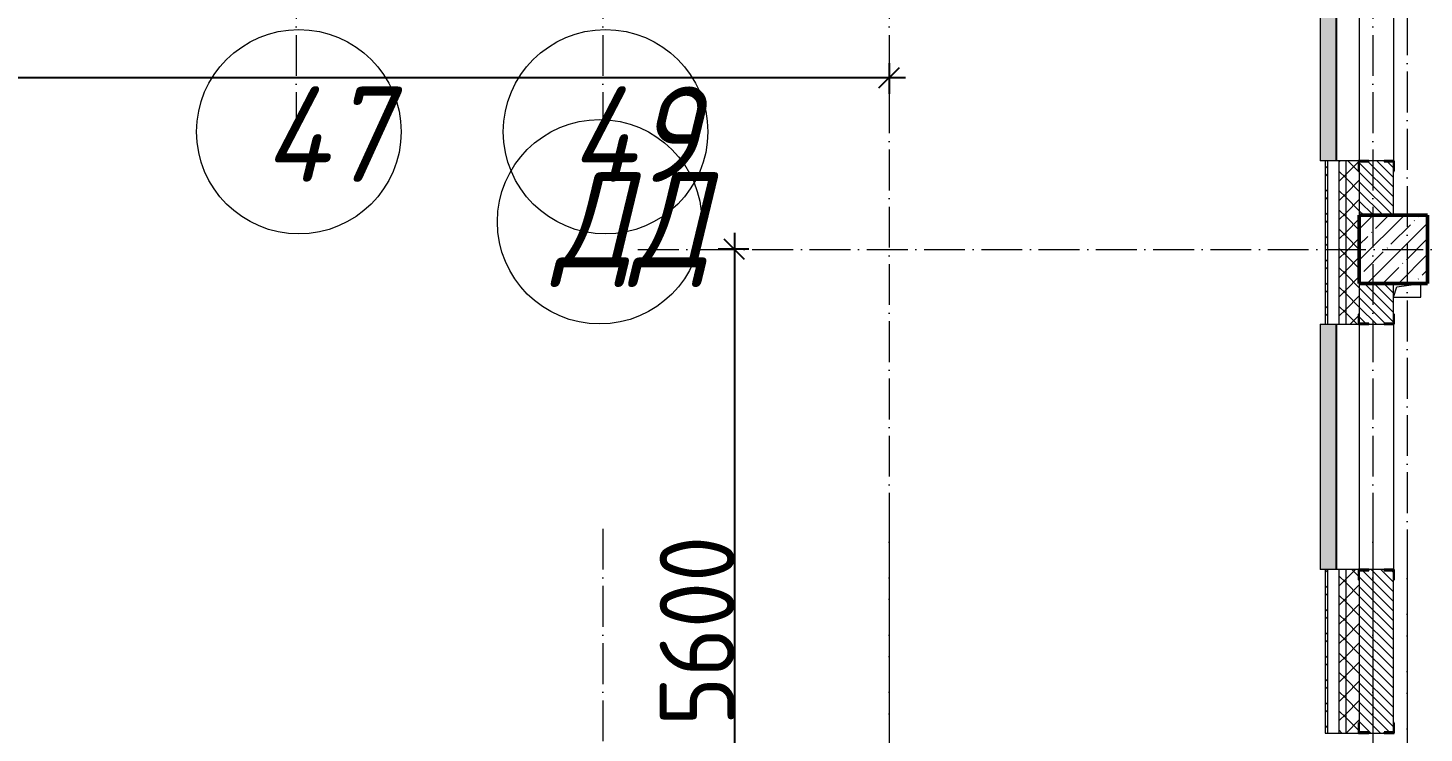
# Model space of a CAD drawing. Header units: millimetres. Extents: x -12989 to 629078, y -109036 to 555275.
# Drawn here: x 581300 to 591543, y 139165 to 144341 of the extents above; entities that cross this region are included whole.
import ezdxf

# ---------------------------------------------------------------- set-up
doc = ezdxf.new("R2010")
doc.units = ezdxf.units.MM
doc.linetypes.add('50_200_ШТРИХ_1Т_ш5_п1_п1_', pattern=[700, 500, -100, 0, -100])
for name, color, linetype, lineweight in [('A-____-____-DIMS', 7, 'Continuous', 9), ('A-GENM-____-MCUT', 7, 'Continuous', 25), ('A-GENM-____-OTLN', 7, 'Continuous', 9), ('A-GENM-____-OTLN-1', 7, 'Continuous', 25), ('A-GLAZ-____-OTLN', 7, 'Continuous', 9), ('A-WALL-____-MCUT', 7, 'Continuous', 13), ('A-WALL-____-MCUT-1', 7, 'Continuous', 9), ('A-WALL-____-OTLN', 7, 'Continuous', 9), ('A-WALL-____-PATT-1', 7, 'Continuous', 9), ('A-WALL-FNSH-MCUT-1', 7, 'Continuous', 9), ('S-COLS-____-MCUT', 7, 'Continuous', 50), ('S-COLS-____-OTLN', 7, 'Continuous', 9), ('S-GRID-____-IDEN', 7, 'Continuous', 9), ('S-GRID-____-OTLN-1', 7, '50_200_ШТРИХ_1Т_ш5_п1_п1_', 9)]:
    doc.layers.add(name, color=color, linetype=linetype, lineweight=lineweight)
doc.layers.add('A-GLAZ-____-OTLN-1', color=7, linetype='Continuous', lineweight=9, true_color=0xc0c0c0)
doc.styles.add('ISOCPEUR_I_9', font='isocpeui.ttf', dxfattribs={"width": 0.9, "height": 250})
doc.styles.add('СПДС', font='isocpeur.ttf', dxfattribs={"width": 0.9})
doc.dimstyles.new('ISO-2_5_0_9К_БОЛЬШОЙ_ОСИ', dxfattribs={"dimscale": 304.8, "dimtxt": 248.995294, "dimasz": 0.492126, "dimexe": 0.393701, "dimexo": 0, "dimgap": 0, "dimtad": 1, "dimdec": 0, "dimzin": 0, "dimdsep": 46, "dimtxsty": 'ISOCPEUR_I_9', "dimblk1": 'OBLIQUE', "dimblk2": 'OBLIQUE', "dimsah": 1, "dimcen": 0.09, "dimdle": 0.393701, "dimazin": 0, "dimtfac": 1, "dimtdec": 4, "dimtix": 1, "dimtmove": 0, "dimatfit": 3, "dimfxl": 1, "dimtvp": 1, "dimtolj": 1, "dimtzin": 0, "dimarcsym": 2})
pattern_1 = [(135, (516567.8, 90784.41), (-35.35534, -35.35534), [])]
pattern_2 = [(45, (516567.8, 90784.41), (-70.71068, 70.71068), []), (135, (516567.8, 90784.41), (-70.71068, -70.71068), [])]

# ---------------------------------------------------------------- blocks, each defined once
blk = doc.blocks.new('BSC_Колонна _Прямоугольная - 500х500-V38-АР1_План отверстий 2 этажа в осях 1-64_Ю-ЯЯ')
at = {"layer": 'S-COLS-____-OTLN'}
h = blk.add_hatch(dxfattribs=at)
h.set_pattern_fill('FP_48', color=256, style=0, pattern_type=2)
h.set_pattern_definition([(315, (-51931.04, 74750), (114.04925, 114.04925), []), (315, (-51931.04, 74635.95), (114.04925, 114.04925), [201.613, -40.323, 3.353, -36.97])])
h.paths.add_polyline_path([(-250, 250), (-250, -250), (250, -250), (250, 250)], flags=0)
at = {"layer": 'S-COLS-____-MCUT'}
for p, q in [((250, 250), (-250, 250)), ((-250, 250), (-250, -250)), ((250, -250), (250, 250)), ((-250, -250), (250, -250))]:
    blk.add_line(p, q, dxfattribs=at)
blk = doc.blocks.new('Фахверк_СКБ_Уголок - 250_2700-27497298-АР1_План отверстий 2 этажа в осях 1-64_Ю-ЯЯ')
at = {"layer": 'A-GENM-____-MCUT'}
for p, q in [((200, 181), (125, 181)), ((125, 181), (125, 106)), ((125, 106), (131, 106)), ((131, 106), (131, 175)), ((131, 175), (200, 175)), ((200, 175), (200, 181)), ((131, -6), (125, -6)), ((125, -6), (125, -81)), ((125, -81), (200, -81)), ((131, -75), (131, -6)), ((200, -75), (131, -75)), ((200, -81), (200, -75))]:
    blk.add_line(p, q, dxfattribs=at)
blk = doc.blocks.new('AR_Отверстие прямоугольное _в плите_ - AR_Отверстие прямоугольное _в плите_-V164-АР1_План отверстий 2 этажа в осях 1-64_Ю-ЯЯ')
at = {"layer": 'A-GENM-____-OTLN'}
for p, q in [((-100, -50), (-75, 25)), ((-75, 25), (100, 50)), ((100, -50), (100, 50)), ((-100, -50), (100, -50))]:
    blk.add_line(p, q, dxfattribs=at)
blk = doc.blocks.new('Отлив_СКБ - Отлив витража_120_НВФ-31885689-АР1_План отверстий 2 этажа в осях 1-64_Ю-ЯЯ')
at = {"layer": 'A-GLAZ-____-OTLN-1'}
for points in [[(1800, 2), (1800, 120), (0, 120), (0, 2), (737, 2)], [(1800, 0), (1800, 2), (0, 2), (0, 0), (737, 0)]]:
    blk.add_hatch(color=256, dxfattribs=at).paths.add_polyline_path(points, flags=0)
at = {"layer": 'A-GLAZ-____-OTLN'}
for p, q in [((0, 83), (0, 120)), ((1800, 120), (0, 120)), ((1800, 120), (1800, 83)), ((0, 2), (1800, 2)), ((1800, 0), (0, 0))]:
    blk.add_line(p, q, dxfattribs=at)
blk = doc.blocks.new('Ось сетки - Круг_Ø6_00__ISO-2_5_0_9K_-25732049-АР1_План отверстий 3 этажа в осях 1-64_Ю-ЯЯ')
at = {"layer": 'S-GRID-____-IDEN'}
blk.add_circle((0, 0), 3, dxfattribs=at)
blk = doc.blocks.new('_Oblique')
at = {"color": 0, "linetype": 'ByBlock', "lineweight": -2}
blk.add_line((-0.5, -0.5), (0.5, 0.5), dxfattribs=at)
blk = doc.blocks.new('*D2979')
at = {"layer": 'A-____-____-DIMS', "color": 0, "lineweight": -2, "transparency": 16777216}
for p, q in [((281421, -33566), (281421, -33792)), ((354821, -33566), (354821, -33792)), ((281301, -33672), (354941, -33672))]:
    blk.add_line(p, q, dxfattribs=at)
at = {"layer": 'Defpoints', "color": 0, "transparency": 16777216}
for p in [(281421, -33566), (354821, -33566), (354821, -33672)]:
    blk.add_point(p, dxfattribs=at)
at = {"layer": 'A-____-____-DIMS', "color": 0, "lineweight": -2, "transparency": 16777216, "xscale": 150, "yscale": 150, "zscale": 150, "rotation": 180}
blk.add_blockref('_Oblique', (281421, -33672), dxfattribs=at)
at = {"layer": 'A-____-____-DIMS', "color": 0, "lineweight": -2, "transparency": 16777216, "xscale": 150, "yscale": 150, "zscale": 150}
blk.add_blockref('_Oblique', (354821, -33672), dxfattribs=at)
at = {"layer": 'A-____-____-DIMS', "color": 0, "transparency": 16777216, "insert": (318121, -33397), "char_height": 548.6, "attachment_point": 5, "style": 'СПДС'}
blk.add_mtext('\\A1;73400', dxfattribs=at)
blk = doc.blocks.new('*D2994')
at = {"layer": 'A-____-____-DIMS', "color": 0, "lineweight": -2, "transparency": 16777216}
for p, q in [((353686, -34812), (353686, -40652)), ((353792, -34932), (353566, -34932)), ((353792, -40532), (353566, -40532))]:
    blk.add_line(p, q, dxfattribs=at)
at = {"layer": 'Defpoints', "color": 0, "transparency": 16777216}
for p in [(353792, -34932), (353686, -40532), (353792, -40532)]:
    blk.add_point(p, dxfattribs=at)
at = {"layer": 'A-____-____-DIMS', "color": 0, "lineweight": -2, "transparency": 16777216, "xscale": 150, "yscale": 150, "zscale": 150}
for p, rotation in [((353686, -34932), 90), ((353686, -40532), 270)]:
    blk.add_blockref('_Oblique', p, dxfattribs=dict(at, rotation=rotation))
at = {"layer": 'A-____-____-DIMS', "color": 0, "transparency": 16777216, "insert": (353412, -37732), "char_height": 548.6, "attachment_point": 5, "rotation": 90, "style": 'СПДС'}
blk.add_mtext('\\A1;5600', dxfattribs=at)
blk = doc.blocks.new('3эт')
at = {"layer": 'S-GRID-____-OTLN-1', "color": 251, "ltscale": 0.6, "true_color": 0x636466}
for p, q in [((350470.7, 4029.4), (350470.7, -33971.9)), ((352720.7, 4029.4), (352720.7, -33971.9)), ((354820.7, 4029.4), (354820.7, -46882.4)), ((358370.7, 4029.4), (358370.7, -46592.2)), ((358620.7, 3761.2), (358620.7, -46882.4)), ((352977.2, -34932.4), (387845.1, -34932.4)), ((352720.7, -36982.5), (352720.7, -91346.1)), ((354820.7, -36982.5), (354820.7, -91173.5)), ((358370.7, -36982.5), (358370.7, -75532.4)), ((358620.7, -37250.7), (358620.7, -75532.4))]:
    blk.add_line(p, q, dxfattribs=at)
at = {"layer": 'S-GRID-____-IDEN', "xscale": 250, "yscale": 250, "zscale": 99.99999999999993}
for p, rotation in [((350490.6, -34069.4), 180), ((352740.6, -34069.4), 180), ((352697.1, -34729.9), 269.9999999999995)]:
    blk.add_blockref('Ось сетки - Круг_Ø6_00__ISO-2_5_0_9K_-25732049-АР1_План отверстий 3 этажа в осях 1-64_Ю-ЯЯ', p, dxfattribs=dict(at, rotation=rotation))
at = {"layer": 'S-GRID-____-IDEN', "char_height": 700, "attachment_point": 1, "style": 'ISOCPEUR_I_9'}
for s, insert, width in [('47', (350230.1, -33737), 425.696), ('49', (352480.1, -33737), 425.696), ('ДД', (352365.9, -34364.8), 505.063)]:
    blk.add_mtext(s, dxfattribs=dict(at, insert=insert, width=width))
at = {"layer": 'A-____-____-DIMS'}
dim = blk.add_linear_dim(base=(354820.7, -33671.8), p1=(281420.7, -33565.7), p2=(354820.7, -33565.7), dimstyle='ISO-2_5_0_9К_БОЛЬШОЙ_ОСИ', override={"dimtxt": 1.8, "dimpost": '<>', "dimtxsty": 'СПДС', "dimfxl": 73400}, dxfattribs=at)
dim.commit()
dim.dimension.update_dxf_attribs({"geometry": '*D2979', "text_midpoint": (318120.7, -33397.5)})
dim = blk.add_linear_dim(base=(353686.1, -40532.4), p1=(353792.1, -34932.4), p2=(353792.1, -40532.4), angle=90, dimstyle='ISO-2_5_0_9К_БОЛЬШОЙ_ОСИ', override={"dimtxt": 1.8, "dimpost": '<>', "dimtxsty": 'СПДС', "dimfxl": 5600}, dxfattribs=at)
dim.commit()
dim.dimension.update_dxf_attribs({"geometry": '*D2994', "text_midpoint": (353411.7, -37732.4)})

msp = doc.modelspace()

# ---------------------------------------------------------------- hatches: boundary and pattern name
at = {"layer": 'A-WALL-____-PATT-1'}
h = msp.add_hatch(dxfattribs=at)
h.set_pattern_fill('FP_1', color=256, style=0, pattern_type=2)
h.set_pattern_definition(pattern_2)
h.paths.add_polyline_path([(590967.7976, 133715.4504), (590967.7976, 134365.4504), (590917.7976, 134365.4504), (590917.7976, 133715.4504)], flags=0)
h.paths.add_polyline_path([(590917.7976, 136165.4504), (590967.7976, 136165.4504), (590967.7976, 137365.4504), (590917.7976, 137365.4504), (590917.7976, 136708.1138)], flags=0)
h.paths.add_polyline_path([(590967.7976, 139165.4504), (590967.7976, 140365.4504), (590917.7976, 140365.4504), (590917.7976, 139165.4504)], flags=0)
h.paths.add_polyline_path([(590967.7976, 142165.4504), (590967.7976, 143365.4504), (590917.7976, 143365.4504), (590917.7976, 142165.4504)], flags=0)
h.paths.add_polyline_path([(590967.7976, 145165.4504), (590967.7976, 145965.4504), (590917.7976, 145965.4504), (590917.7976, 145165.4504)], flags=0)
h = msp.add_hatch(dxfattribs=at)
h.set_pattern_fill('FP_1', color=256, style=0, pattern_type=2)
h.set_pattern_definition(pattern_2)
h.paths.add_polyline_path([(590967.7976, 133715.4504), (591067.7976, 133715.4504), (591067.7976, 134290.4504), (591061.7976, 134290.4504), (591061.7976, 134365.4504), (590967.7976, 134365.4504), (590967.7976, 133765.4504)], flags=0)
h.paths.add_polyline_path([(590967.7976, 136165.4504), (591061.7976, 136165.4504), (591061.7976, 136240.4504), (591067.7976, 136240.4504), (591067.7976, 137290.4504), (591061.7976, 137290.4504), (591061.7976, 137365.4504), (590967.7976, 137365.4504), (590967.7976, 136240.4504)], flags=0)
h.paths.add_polyline_path([(591061.7976, 139165.4504), (591061.7976, 139240.4504), (591067.7976, 139240.4504), (591067.7976, 140290.4504), (591061.7976, 140290.4504), (591061.7976, 140365.4504), (590967.7976, 140365.4504), (590967.7976, 139165.4504)], flags=0)
h.paths.add_polyline_path([(591061.7976, 142165.4504), (591061.7976, 142240.4504), (591067.7976, 142240.4504), (591067.7976, 143290.4504), (591061.7976, 143290.4504), (591061.7976, 143365.4504), (590967.7976, 143365.4504), (590967.7976, 142165.4504)], flags=0)
h.paths.add_polyline_path([(590967.7976, 145165.4504), (591061.7976, 145165.4504), (591061.7976, 145240.4504), (591067.7976, 145240.4504), (591067.7976, 145965.4504), (590967.7976, 145965.4504), (590967.7976, 145240.4504)], flags=0)
h = msp.add_hatch(dxfattribs=at)
h.set_pattern_fill('FP_3', color=256, style=0, pattern_type=2)
h.set_pattern_definition([(45, (516567.8, 90784.41), (-85.53659, 85.53659), []), (45, (516624.82, 90784.41), (-85.53659, 85.53659), [])])
h.paths.add_polyline_path([(590817.7976, 133885.4504), (590837.7976, 133885.4504), (590837.7976, 134365.4504), (590817.7976, 134365.4504), (590817.7976, 134286.4953)], flags=0)
h.paths.add_polyline_path([(590817.7976, 136165.4504), (590837.7976, 136165.4504), (590837.7976, 137365.4504), (590817.7976, 137365.4504), (590817.7976, 136708.1138)], flags=0)
h.paths.add_polyline_path([(590817.7976, 139165.4504), (590837.7976, 139165.4504), (590837.7976, 140365.4504), (590817.7976, 140365.4504), (590817.7976, 139936.9385)], flags=0)
h.paths.add_polyline_path([(590817.7976, 142165.4504), (590837.7976, 142165.4504), (590837.7976, 143365.4504), (590817.7976, 143365.4504), (590817.7976, 142358.557)], flags=0)
h.paths.add_polyline_path([(590837.7976, 145165.4504), (590837.7976, 145725.4504), (590817.7976, 145725.4504), (590817.7976, 145165.4504)], flags=0)
h = msp.add_hatch(dxfattribs=at)
h.set_pattern_fill('FP_6', color=256, style=0, pattern_type=2)
h.set_pattern_definition(pattern_1)
h.paths.add_polyline_path([(591317.7976, 142965.4504), (591317.7976, 143359.4504), (591248.7976, 143359.4504), (591248.7976, 143365.4504), (591136.7976, 143365.4504), (591136.7976, 143359.4504), (591067.7976, 143359.4504), (591067.7976, 142965.4504)], flags=0)
h.paths.add_polyline_path([(591136.7976, 145165.4504), (591248.7976, 145165.4504), (591248.7976, 145171.4504), (591317.7976, 145171.4504), (591317.7976, 145415.4504), (591067.7976, 145415.4504), (591067.7976, 145171.4504), (591136.7976, 145171.4504)], flags=0)
h = msp.add_hatch(dxfattribs=at)
h.set_pattern_fill('FP_6', color=256, style=0, pattern_type=2)
h.set_pattern_definition(pattern_1)
h.paths.add_polyline_path([(591248.7976, 137215.4504), (591317.7976, 137215.4504), (591317.7976, 137359.4504), (591248.7976, 137359.4504), (591248.7976, 137365.4504), (591136.7976, 137365.4504), (591136.7976, 137359.4504), (591067.7976, 137359.4504), (591067.7976, 137215.4504), (591136.7976, 137215.4504)], flags=0)
h.paths.add_polyline_path([(591248.7976, 139165.4504), (591248.7976, 139171.4504), (591317.7976, 139171.4504), (591317.7976, 140359.4504), (591248.7976, 140359.4504), (591248.7976, 140365.4504), (591136.7976, 140365.4504), (591136.7976, 140359.4504), (591067.7976, 140359.4504), (591067.7976, 139171.4504), (591136.7976, 139171.4504), (591136.7976, 139165.4504)], flags=0)
h.paths.add_polyline_path([(591248.7976, 142165.4504), (591248.7976, 142171.4504), (591317.7976, 142171.4504), (591317.7976, 142465.4504), (591067.7976, 142465.4504), (591067.7976, 142171.4504), (591136.7976, 142171.4504), (591136.7976, 142165.4504)], flags=0)

# ---------------------------------------------------------------- linework, layer by layer
at = {"layer": 'A-WALL-____-MCUT'}
for p, q in [((590837.7976, 142165.4504), (590837.7976, 143365.4504)), ((591061.7976, 143365.4504), (590837.7976, 143365.4504)), ((591248.7976, 143365.4504), (591136.7976, 143365.4504)), ((591317.7976, 142965.4504), (591317.7976, 143290.4504)), ((591317.7976, 142240.4504), (591317.7976, 142465.4504)), ((590837.7976, 142165.4504), (591061.7976, 142165.4504)), ((591136.7976, 142165.4504), (591248.7976, 142165.4504)), ((590837.7976, 139165.4504), (590837.7976, 140365.4504)), ((591061.7976, 140365.4504), (590837.7976, 140365.4504)), ((591248.7976, 140365.4504), (591136.7976, 140365.4504)), ((591317.7976, 139240.4504), (591317.7976, 140290.4504)), ((590837.7976, 139165.4504), (591061.7976, 139165.4504)), ((591136.7976, 139165.4504), (591248.7976, 139165.4504))]:
    msp.add_line(p, q, dxfattribs=at)
at = {"layer": 'A-WALL-____-MCUT-1'}
for p, q in [((590917.7976, 143365.4504), (590917.7976, 142165.4504)), ((590967.7976, 143365.4504), (590967.7976, 142165.4504)), ((591067.7976, 143290.4504), (591067.7976, 142965.4504)), ((591067.7976, 142465.4504), (591067.7976, 142240.4504)), ((590917.7976, 140365.4504), (590917.7976, 139165.4504)), ((590967.7976, 140365.4504), (590967.7976, 139165.4504)), ((591067.7976, 140290.4504), (591067.7976, 139240.4504))]:
    msp.add_line(p, q, dxfattribs=at)
at = {"layer": 'A-WALL-____-OTLN'}
for p, q in [((591067.7976, 145165.4504), (591067.7976, 143365.4504)), ((591317.7976, 145165.4504), (591317.7976, 143365.4504)), ((591067.7976, 142165.4504), (591067.7976, 140365.4504)), ((591317.7976, 142165.4504), (591317.7976, 140365.4504))]:
    msp.add_line(p, q, dxfattribs=at)
at = {"layer": 'A-WALL-FNSH-MCUT-1'}
for p, q in [((590837.7976, 143365.4504), (590817.7976, 143365.4504)), ((590817.7976, 143365.4504), (590817.7976, 142165.4504)), ((590817.7976, 142165.4504), (590837.7976, 142165.4504)), ((590837.7976, 140365.4504), (590817.7976, 140365.4504)), ((590817.7976, 140365.4504), (590817.7976, 139165.4504)), ((590817.7976, 139165.4504), (590837.7976, 139165.4504))]:
    msp.add_line(p, q, dxfattribs=at)

# ---------------------------------------------------------------- block references
msp.add_blockref('3эт', (232797.0902, 177647.8646))
at = {"layer": 'A-GENM-____-OTLN'}
msp.add_blockref('AR_Отверстие прямоугольное _в плите_ - AR_Отверстие прямоугольное _в плите_-V164-АР1_План отверстий 2 этажа в осях 1-64_Ю-ЯЯ', (591417.7976, 142415.4504), dxfattribs=at)
at = {"layer": 'A-GENM-____-OTLN-1'}
for p, rotation in [((591142.7976, 143490.4504), 269.9999999999999), ((591242.7976, 142040.4504), 89.99999999999991), ((591142.7976, 140490.4504), 269.9999999999999), ((591242.7976, 139040.4504), 89.99999999999991)]:
    msp.add_blockref('Фахверк_СКБ_Уголок - 250_2700-27497298-АР1_План отверстий 2 этажа в осях 1-64_Ю-ЯЯ', p, dxfattribs=dict(at, rotation=rotation))
at = {"layer": 'A-GLAZ-____-OTLN', "rotation": 90}
for p in [(590900.7976, 143365.4504), (590900.7976, 140365.4504)]:
    msp.add_blockref('Отлив_СКБ - Отлив витража_120_НВФ-31885689-АР1_План отверстий 2 этажа в осях 1-64_Ю-ЯЯ', p, dxfattribs=at)
at = {"layer": 'S-COLS-____-OTLN', "rotation": 89.9999999999999}
msp.add_blockref('BSC_Колонна _Прямоугольная - 500х500-V38-АР1_План отверстий 2 этажа в осях 1-64_Ю-ЯЯ', (591317.7976, 142715.4504), dxfattribs=at)

doc.saveas('drawing.dxf')
